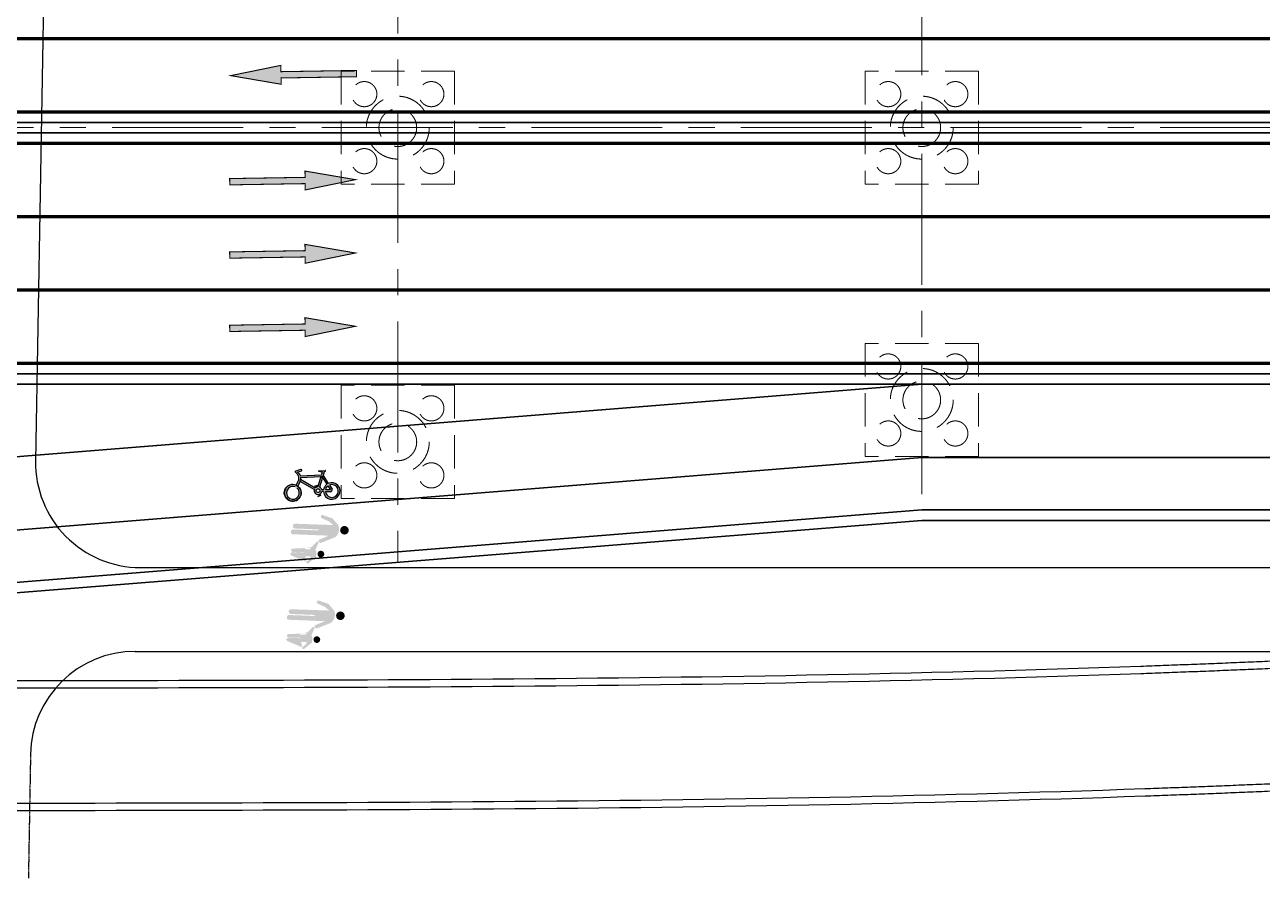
# Model space of a CAD drawing. Extents: x -2611510 to 954358, y -247163 to 181535.
# Drawn here: x 404481 to 463527, y -79889 to -39144 of the extents above; entities that cross this region are included whole.
import ezdxf

# ---------------------------------------------------------------- set-up
doc = ezdxf.new("R2010")
doc.units = 0
for name, pattern in [('( Dashed )', [0.75, 0.5, -0.25]), ('6--9', [15, 6, -9]), ('CENTER', [2, 1.25, -0.25, 0.25, -0.25]), ('DASH', [0.35, 0.25, -0.1]), ('DASH1T', [3, 2, -1]), ('DASHED', [0.75, 0.5, -0.25]), ('HIDDEN', [9.524999999999995, 6.349999999999998, -3.174999999999998])]:
    doc.linetypes.add(name, pattern=pattern)
for name, color, linetype in [('_平面辅助线', 7, 'Continuous'), ('PP-COM', 7, 'Continuous'), ('地铁', 4, 'Continuous'), ('标志标线', 7, 'Continuous'), ('标线-z', 7, 'Continuous'), ('道路中线_K', 7, 'Continuous'), ('道路偏置线', 3, 'Continuous')]:
    doc.layers.add(name, color=color, linetype=linetype)
doc.layers.add('桥 中心线', color=5, linetype='CENTER', lineweight=15)
doc.layers.add('虚线', color=6, linetype='HIDDEN', lineweight=15)

# ---------------------------------------------------------------- blocks, each defined once
blk = doc.blocks.new('右侧人行道1')
at = {"layer": 'PP-COM'}
h = blk.add_hatch(color=8, dxfattribs=at)
edge = h.paths.add_edge_path()
edge.add_ellipse((573.1419118214397, 303.5700588300823), major_axis=(1.56142263573706, 1.545068723537878), ratio=0.9999999999509949, start_angle=136.8200537581087, end_angle=316.8200537581086)
edge.add_ellipse((573.1419118214397, 303.5700588300823), major_axis=(1.561422635738663, 1.545068723539464), ratio=0.9999999999444192, start_angle=316.820053757948, end_angle=496.8200537579478)
h = blk.add_hatch(color=8, dxfattribs=at)
edge = h.paths.add_edge_path()
edge.add_ellipse((573.0485790399832, 295.2825522646308), major_axis=(3.912730509424032, 3.871749643804657), ratio=0.9999999999462078, start_angle=0.04471768269429947, end_angle=70.52957133934947)
edge.add_line((570.7024331446738, 300.2620607465506), (567.549831988752, 297.1261666889949))
edge.add_line((567.5498319892213, 297.1261666864157), (566.1464191580598, 292.1255763510121))
edge.add_ellipse((566.9469366595148, 291.9100409671663), major_axis=(-0.5831156204960684, 0.5892876577098743), ratio=0.9999999999720036, start_angle=30.23237517636118, end_angle=201.8223368235909)
edge.add_line((567.7073225555941, 291.5797425210476), (569.2123901929599, 295.5513534526995))
edge.add_line((569.2123901927844, 295.5513534545898), (570.8672531856191, 297.6637939732955))
edge.add_line((570.8672531861813, 297.6637939810753), (571.4742114402733, 278.1633401835216))
edge.add_ellipse((572.6741216368973, 278.4092008247971), major_axis=(0.8706397768976826, 0.8615209347964986), ratio=0.9999999999308647, start_angle=146.8812109781232, end_angle=315.2216368555941)
edge.add_line((573.8989600017667, 278.4074908494949), (573.5797210941728, 290.4507184444121))
edge.add_line((573.5797210959718, 290.4507184326649), (574.1196130724493, 290.4650297563899))
edge.add_line((574.1196130728349, 290.4650297611952), (574.4722053014692, 277.1635544261496))
edge.add_ellipse((575.6951579013839, 277.8195380419493), major_axis=(0.9864595368698996, 0.9761276303861683), ratio=0.9999999999514988, start_angle=163.5104388180122, end_angle=285.8925286449175)
edge.add_line((576.9041010010988, 277.1380806639791), (576.4085659748162, 295.8320460851016))
edge.add_line((576.4085659747942, 295.832046084106), (578.8728190669642, 290.8785427375963))
edge.add_ellipse((579.2402300396934, 291.9604126960038), major_axis=(0.812150782891292, 0.8036445384627089), ratio=0.999999999943508, start_angle=206.5437629455698, end_angle=316.2898186451692)
edge.add_line((580.3826157702132, 291.9801176041365), (576.9582865717903, 299.1573544940271))
h = blk.add_hatch(color=8, dxfattribs=at)
edge = h.paths.add_edge_path()
edge.add_ellipse((586.0443326681852, 292.4000112041831), major_axis=(1.221727432702544, 1.208931394840367), ratio=0.9999999999447408, start_angle=91.82005378421935, end_angle=451.8200537842191)
edge = h.paths.add_edge_path()
edge.add_line((591.145115206018, 286.3124559670687), (587.7478391175982, 290.0201058090096))
edge.add_line((584.8952092044055, 290.0561859235168), (587.7478391161258, 290.0201058190352))
edge.add_line((582.9735784139484, 288.7207304239273), (584.895209205827, 290.0561859185102))
edge.add_line((583.9456593263894, 287.9087693244219), (584.2149066877328, 277.7514633933661))
edge.add_line((583.1193559309468, 287.4400772824883), (583.9456593259283, 287.9087693417866))
edge.add_ellipse((586.9827889781445, 277.7940703332424), major_axis=(0.6172226394402183, 0.6107580188937201), ratio=0.9999999998607364, start_angle=134.463418824919, end_angle=321.7058201886941)
edge.add_ellipse((585.0164752854031, 277.9035949483514), major_axis=(-0.5738674989881192, 0.5799416486679637), ratio=0.9999999999752257, start_angle=56.04810715551682, end_angle=228.1670964856955)
edge.add_line((582.5576378349214, 287.5368843078613), (583.1193559311941, 287.4400772769092))
edge.add_line((585.9504763428118, 283.9966628402471), (586.1146876477997, 277.8018223277162))
edge.add_line((585.6710966713727, 283.989257119596), (585.9504763417262, 283.9966628473434))
edge.add_line((585.8323492137714, 277.9060354009271), (585.6710966727047, 283.9892571103867))
edge.add_ellipse((590.6431435551494, 285.8714589104057), major_axis=(0.4749168984818652, 0.4699427492144477), ratio=0.9999999999525032, start_angle=208.2150104103339, end_angle=358.79148955401)
edge.add_line((587.5716758035122, 288.2282813563943), (590.4468367619147, 285.2328229493558))
edge.add_line((587.8497994551435, 277.736119017005), (587.5716758029048, 288.2282813542288))
edge.add_ellipse((580.2511532632633, 290.3248161971568), major_axis=(0.3945846537748218, 0.3904518823935916), ratio=0.9999999999377774, start_angle=359.6514482317546, end_angle=539.3071752738011)
edge.add_line((579.8090224405751, 289.977211304009), (582.5576378345894, 287.5368843039498))
edge.add_line((580.5705739529802, 290.7792786359787), (582.9735784157692, 288.7207304210953))
h = blk.add_hatch(color=8, dxfattribs=at)
edge = h.paths.add_edge_path()
edge.add_line((587.5716758035122, 288.2282813563943), (590.4468367619147, 285.2328229493558))
edge.add_ellipse((590.6431435551494, 285.8714589104057), major_axis=(0.4749168984844812, 0.4699427492170364), ratio=0.9999999999426537, start_angle=208.215010410569, end_angle=356.8090922013077)
edge.add_line((591.1434826003388, 286.3142377287149), (587.7478391192681, 290.0201058084273))
edge.add_line((587.7478391192852, 290.0201058015227), (584.8952092075651, 290.0561859060043))
edge.add_line((584.8952092044055, 290.0561859235168), (582.9735784125269, 288.7207304289341))
edge.add_line((582.9735784139484, 288.7207304239273), (580.5736682895432, 290.7766278547701))
edge.add_ellipse((580.2511532632633, 290.3248161971568), major_axis=(0.3945846537743379, 0.3904518823931135), ratio=0.9999999999412063, start_angle=9.781384492331423, end_angle=179.3071752737531)
edge.add_line((579.8518761992452, 289.9391640871763), (582.5576378335517, 287.5368843112588))
edge.add_line((582.5576378349214, 287.5368843078613), (583.1193559311941, 287.4400772769092))
edge.add_line((583.1193559309468, 287.4400772824883), (583.9456593259283, 287.9087693417866))
edge.add_line((583.9456593263894, 287.9087693244219), (584.2149066877328, 277.7514633933661))
edge.add_ellipse((585.0164752854031, 277.9035949483514), major_axis=(-0.5738674989941933, 0.5799416486741023), ratio=0.9999999999568876, start_angle=56.04810715600357, end_angle=225.4730110353126)
edge.add_line((585.8323492137714, 277.9060354009271), (585.6710966727047, 283.9892571103867))
edge.add_line((585.6710966713727, 283.989257119596), (585.9504763417262, 283.9966628473434))
edge.add_line((585.9504763428118, 283.9966628402471), (586.1145564158887, 277.8067730266479))
edge.add_ellipse((586.9827889781445, 277.7940703332424), major_axis=(-0.6107580189571773, 0.6172226395043467), ratio=0.9999999996554096, start_angle=44.46341883877803, end_angle=221.9342873362031)
edge.add_line((587.8496152758597, 277.7430671975017), (587.5716758042417, 288.2282813521985))
h = blk.add_hatch(color=8, dxfattribs=at)
edge = h.paths.add_edge_path()
edge.add_ellipse((586.0443326681852, 292.4000112041831), major_axis=(1.221727432698253, 1.208931394836123), ratio=0.999999999948, start_angle=136.820053758037, end_angle=316.8200537580371)
edge.add_ellipse((586.0443326681852, 292.4000112041831), major_axis=(1.221727432699467, 1.208931394837322), ratio=0.9999999999396186, start_angle=316.8200537578091, end_angle=496.820053757809)
blk = doc.blocks.new('A$C7CA21273')
blk.add_hatch(color=8).paths.add_polyline_path([(30.12501207890432, 2.40061706578288), (18.12500733816136, 4.650617954672356), (18.12500733816136, 3.150617362079712), (0.125000227047849, 3.150617362080851), (0.125000227047849, 1.650616769487129), (18.12500733816136, 1.650616769487129), (18.12500733816136, 0.1506161768945448)])
at = {"layer": '道路中线_K', "color": 8, "linetype": 'ByBlock', "const_width": 0.25}
blk.add_lwpolyline([(18.12500733816136, 1.650616769487129), (18.12500733816136, 0.1506161768945446), (30.12501207890432, 2.40061706578288), (18.12500733816136, 4.650617954672356), (18.12500733816136, 3.150617362079712), (0.125000227047849, 3.150617362080851), (0.125000227047849, 1.650616769487129)], close=True, dxfattribs=at)
blk = doc.blocks.new('天津2000地铁')
at = {"layer": '地铁', "color": 8, "linetype": 'DASH', "ltscale": 10000}
for p, q in [((49.00596308050443, -19.91283947695047), (49.05533914052646, -18.91596387699246)), ((49.3555239161942, -19.93036854639649), (49.40491060103523, -18.9332784358412)), ((54.84862276405329, -20.2058253288269), (54.89817641006084, -19.20536436326802)), ((55.19818359974306, -20.22335439734161), (55.24774787062778, -19.22267892211675)), ((48.95545827201568, -20.9077890701592), (49.00596308050443, -19.91283947695047)), ((49.30499753315235, -20.92574315983802), (49.3555239161942, -19.93036854639649)), ((54.79775735107251, -21.20787886343896), (54.84862276405329, -20.2058253288269)), ((55.14729661220917, -21.22583295404911), (55.19818359974306, -20.22335439734161)), ((48.9037513807416, -21.90274748764932), (48.95545827201568, -20.9077890701592)), ((49.25326896825573, -21.92111862823367), (49.30499753315235, -20.92574315983802)), ((54.74568820092828, -22.20980796869844), (54.79775735107251, -21.20787886343896)), ((55.09520578838419, -22.22817910928279), (55.14729661220917, -21.22583295404911)), ((48.85086492722621, -22.89771443977952), (48.9037513807416, -21.90274748764932)), ((49.20036077039549, -22.91649466287345), (49.25326896825573, -21.92111862823367)), ((54.69243830564664, -23.21161244809628), (54.74568820092828, -22.20980796869844)), ((55.04193414881592, -23.23039267025888), (55.09520578838419, -22.22817910928279)), ((48.79682143067475, -23.89268978312612), (48.85086492722621, -22.89771443977952)), ((49.14629548677476, -23.91187111940235), (49.20036077039549, -22.91649466287345)), ((54.63803065387764, -24.21329212095589), (54.69243830564664, -23.21161244809628)), ((54.98750471003585, -24.2324734563008), (55.04193414881592, -23.23039267025888)), ((48.74164341320285, -24.88767343759537), (48.79682143067475, -23.89268978312612)), ((49.09109566692496, -24.90724791865796), (49.14629548677476, -23.91187111940235)), ((54.58248822676251, -25.21484689973295), (54.63803065387764, -24.21329212095589)), ((54.93194048048462, -25.23442138172686), (54.98750471003585, -24.2324734563008)), ((48.68535340216474, -25.88266534265131), (48.74164341320285, -24.88767343759537)), ((49.03478386503411, -25.9026250038296), (49.09109566692496, -24.90724791865796)), ((54.52583399490685, -26.21627683471889), (54.58248822676251, -25.21484689973295)), ((54.87526445777621, -26.23623649589717), (54.93194048048462, -25.23442138172686)), ((48.6279739216552, -26.87766560725868), (48.68535340216474, -25.88266534265131)), ((48.97738263144856, -26.89800248295069), (49.03478386503411, -25.9026250038296)), ((54.46809092728654, -27.21758195385337), (54.52583399490685, -26.21627683471889)), ((54.81749963702168, -27.23791882954538), (54.87526445777621, -26.23623649589717)), ((48.56952750199707, -27.87267433851957), (48.6279739216552, -26.87766560725868)), ((48.91891452210257, -27.89338046405465), (48.97738263144856, -26.89800248295069)), ((54.40928198111942, -28.21876244153827), (54.46809092728654, -27.21758195385337)), ((54.75866900122491, -28.23946856707335), (54.81749963702168, -27.23791882954538)), ((48.51003667258192, -28.86769176274538), (48.56952750199707, -27.87267433851957)), ((48.85940209182446, -28.8887591753155), (48.91891452210257, -27.89338046405465)), ((54.34943010908319, -29.21981850452721), (54.40928198111942, -28.21876244153827)), ((54.69879552838393, -29.24088591709733), (54.75866900122491, -28.23946856707335)), ((48.44952396594454, -29.86271815188229), (48.51003667258192, -28.86769176274538)), ((48.79885713214753, -29.88431303575635), (48.85940209182446, -28.8887591753155)), ((54.28864172141763, -30.21937799081206), (54.34943010908319, -29.21981850452721)), ((54.63799627614208, -30.24062405060977), (54.69879552838393, -29.24088591709733)), ((48.3881068577175, -30.85624204389751), (48.44952396594454, -29.86271815188229)), ((48.73741875140693, -30.87817833572626), (48.79885713214753, -29.88431303575635)), ((54.22660516446922, -31.22289927024394), (54.28847344743553, -30.22212232090533)), ((54.57591699622572, -31.24483654927463), (54.63780654961009, -30.24371823947877)), ((48.32561720209196, -31.85132271423936), (48.3881068577175, -30.85624204389751)), ((48.67490799602817, -31.87359245307744), (48.73741875140693, -30.87817833572626)), ((54.1637628565659, -32.22355290781707), (54.22660516446922, -31.22289927024394)), ((54.51305359054821, -32.24582358729094), (54.57591699622572, -31.24483654927463)), ((48.2621731759864, -32.84641359187663), (48.32561720209196, -31.85132271423936)), ((48.61144306551432, -32.86900881957263), (48.67490799602817, -31.87359245307744)), ((54.09996944363228, -33.22408373560757), (54.1637628565659, -32.22355290781707)), ((54.4492392752436, -33.24667985830456), (54.51305359054821, -32.24582358729094)), ((48.19779732055031, -33.84151522349566), (48.2621731759864, -32.84641359187663)), ((48.54704652313375, -33.8644279818982), (48.61144306551432, -32.86900881957263)), ((54.03524783795001, -34.22449232079089), (54.09996944363228, -33.22408373560757)), ((54.38449698471231, -34.24740592949092), (54.4492392752436, -33.24667985830456)), ((48.13251217833022, -34.83662822190672), (48.19779732055031, -33.84151522349566)), ((48.48174093320267, -34.85985055472702), (48.54704652313375, -33.8644279818982)), ((53.96962094429182, -35.22477929294109), (54.03524783795001, -34.22449232079089)), ((48.06634029356064, -35.83175325952471), (48.13251217833022, -34.83662822190672)), ((54.31884964549682, -35.24800243321806), (54.38449698471231, -34.24740592949092)), ((48.41554886114318, -35.85527721233665), (48.48174093320267, -34.85985055472702)), ((53.90311165992171, -36.2249453458935), (53.96962094429182, -35.22477929294109)), ((54.25232017593225, -36.24847006332129), (54.31884964549682, -35.24800243321806)), ((47.99930421198951, -36.82689107116312), (48.06634029356064, -35.83175325952471)), ((48.34849287319229, -36.85070868767797), (48.41554886114318, -35.85527721233665)), ((53.83574287453665, -37.22499123215675), (53.90311165992171, -36.2249453458935)), ((54.18493148632115, -37.24880957324058), (54.25232017593225, -36.24847006332129)), ((47.93142648076172, -37.82204244751483), (47.99930421198951, -36.82689107116312)), ((48.28059553663479, -37.84614577610046), (48.34849287319229, -36.85070868767797)), ((53.76753747015027, -38.22491776291281), (53.83574287453665, -37.22499123215675)), ((54.11670647875872, -38.24902177602054), (54.18493148632115, -37.24880957324058)), ((47.86272964876842, -38.81720823980868), (47.93142648076172, -37.82204244751483)), ((48.21187941968672, -38.84158932883293), (48.28059553663479, -37.84614577610046)), ((53.69851832150016, -39.22472580708563), (53.76753747015027, -38.22491776291281)), ((54.04766804730751, -39.24910754151643), (54.11670647875872, -38.24902177602054)), ((47.79323626629775, -39.81238935329021), (47.86272964876842, -38.81720823980868)), ((48.14236709178657, -39.83704025112093), (48.21187941968672, -38.84158932883293)), ((53.62870829552412, -40.22441629040986), (53.69851832150016, -39.22472580708563)), ((53.97783907799747, -40.24906779639422), (54.04766804730751, -39.24910754151643)), ((47.72296888526762, -40.80758674722164), (47.79323626629775, -39.81238935329021)), ((48.07208112301305, -40.83249950408935), (48.14236709178657, -39.83704025112093)), ((53.55813025176757, -41.22399018984288), (53.62870829552412, -40.22441629040986)), ((53.90724244865122, -41.24890351947397), (53.97783907799747, -40.24906779639422)), ((47.65195005893474, -41.80280143488197), (47.72296888526762, -40.80758674722164)), ((48.00104408472543, -41.8279681019485), (48.07208112301305, -40.83249950408935)), ((53.48680704215076, -42.22344853822142), (53.55813025176757, -41.22399018984288)), ((53.83590102923335, -42.24861574266106), (53.90724244865122, -41.24890351947397)), ((47.5802023425349, -42.79803447797895), (47.65195005893474, -41.80280143488197)), ((47.92927854938898, -42.82344710920006), (48.00104408472543, -41.8279681019485)), ((53.41476151137611, -43.22279241587966), (53.48680704215076, -42.22344853822142)), ((53.76383768161757, -43.24820555001497), (53.83590102923335, -42.24861574266106)), ((47.50774829270085, -43.79328699223696), (47.5802023425349, -42.79803447797895)), ((47.85680709040025, -43.81893763970583), (47.92927854938898, -42.82344710920006)), ((53.34201649652094, -44.22202295530586), (53.41476151137611, -43.22279241587966)), ((53.691075259645, -44.24767407402396), (53.76383768161757, -43.24820555001497)), ((47.43461046781157, -44.78856013622134), (47.50774829270085, -43.79328699223696)), ((47.78365228237817, -44.81444085668772), (47.85680709040025, -43.81893763970583)), ((53.26859482721193, -45.22114133555442), (53.34201649652094, -44.22202295530586)), ((53.61763660935685, -45.24702249374239), (53.691075259645, -44.24767407402396)), ((47.3608114279341, -45.78385511972011), (47.43461046781157, -44.78856013622134)), ((47.70983670116404, -45.8099579680711), (47.78365228237817, -44.81444085668772)), ((53.19451932603261, -46.22014878224581), (53.26859482721193, -45.22114133555442)), ((53.54354456876172, -46.24625203758478), (53.61763660935685, -45.24702249374239)), ((47.28637373499804, -46.77917319536208), (47.3608114279341, -45.78385511972011)), ((47.63538292376325, -46.80549022741614), (47.70983670116404, -45.8099579680711)), ((53.11981280805776, -47.21904656477271), (53.19451932603261, -46.22014878224581)), ((53.46882196824299, -47.24536397494374), (53.54354456876172, -46.24625203758478)), ((47.21131995279574, -47.77451565861702), (47.28637373499804, -46.77917319536208)), ((47.56031352852004, -47.80103893298654), (47.63538292376325, -46.80549022741614)), ((53.0444980810862, -48.21783599723129), (53.11981280805776, -47.21904656477271)), ((47.1356726468075, -48.76988384779543), (47.21131995279574, -47.77451565861702)), ((47.48465109511744, -48.79660542402415), (47.56031352852004, -47.80103893298654)), ((53.39349163026781, -48.24435962177814), (53.46882196824299, -47.24536397494374)), ((52.96859794599004, -49.21651843469589), (53.0444980810862, -48.21783599723129)), ((53.31757636967814, -49.24324033223093), (53.39349163026781, -48.24435962177814)), ((47.05945438472554, -49.76527914218603), (47.1356726468075, -48.76988384779543)), ((47.40841820469358, -49.79219107888638), (47.48465109511744, -48.79660542402415)), ((52.89213519636539, -50.2150952713564), (52.96859794599004, -49.21651843469589)), ((53.24109899351606, -50.24200750328599), (53.31757636967814, -49.24324033223093)), ((46.98268773622112, -50.7607029583305), (47.05945438472554, -49.76527914218603)), ((47.33163743990007, -50.78779731784016), (47.40841820469358, -49.79219107888638)), ((46.90539527288637, -51.75615675281733), (46.98268773622112, -50.7607029583305)), ((52.81513261882357, -51.21356794051825), (52.89213519636539, -50.2150952713564)), ((53.16408230148954, -51.24066256918014), (53.24109899351606, -50.24200750328599)), ((47.25433138484368, -51.78342559468), (47.33163743990007, -50.78779731784016)), ((52.73761299304897, -52.21193791180849), (52.81513261882357, -51.21356794051825)), ((53.08654908573953, -52.23920700047165), (53.16408230148954, -51.24066256918014)), ((46.82759956875815, -52.75164201483128), (46.90539527288637, -51.75615675281733)), ((47.17652262543561, -52.77907740324735), (47.25433138484368, -51.78342559468)), ((52.65959909185767, -53.2102066911757), (52.73761299304897, -52.21193791180849)), ((53.0085221309564, -53.23764230310917), (53.08654908573953, -52.23920700047165)), ((46.74932320002699, -53.74716026987879), (46.82759956875815, -52.75164201483128)), ((47.09823374910047, -53.77475426718593), (47.17652262543561, -52.77907740324735)), ((52.58111368125536, -54.20837581902742), (52.65959909185767, -53.2102066911757)), ((52.93002421443816, -54.23597001843154), (53.0085221309564, -53.23764230310917)), ((46.67058874521172, -54.74271307513117), (46.74932320002699, -53.74716026987879)), ((47.01948734541656, -54.77045774646104), (47.09823374910047, -53.77475426718593)), ((52.50217952072853, -55.2064468646422), (52.58111368125536, -54.20837581902742)), ((52.85107810649788, -55.23419171757997), (52.93002421443816, -54.23597001843154)), ((46.5914187854505, -55.73830202035607), (46.67058874521172, -54.74271307513117)), ((46.94030600553378, -55.76618942990899), (47.01948734541656, -54.77045774646104)), ((52.4228193628951, -56.2044214317575), (52.50217952072853, -55.2064468646422)), ((52.77170657005626, -56.23230900336057), (52.85107810649788, -55.23419171757997)), ((46.51183590415167, -56.73392872326075), (46.5914187854505, -55.73830202035607)), ((46.86071232281392, -56.76195093803109), (46.94030600553378, -55.76618942990899)), ((52.34305595402839, -57.20230115018786), (52.4228193628951, -56.2044214317575)), ((52.69193236116553, -57.23032350745052), (52.77170657005626, -56.23230900336057)), ((46.43186268763385, -57.72959483135489), (46.51183590415167, -56.73392872326075)), ((46.78072889259783, -57.75774391647428), (46.86071232281392, -56.76195093803109)), ((52.26291203405707, -58.20008767955004), (52.34305595402839, -57.20230115018786)), ((52.61177822889294, -58.22823689039797), (52.69193236116553, -57.23032350745052)), ((46.35152172483503, -58.72530201729386), (46.43186268763385, -57.72959483135489)), ((46.70037831261288, -58.75357004068793), (46.78072889259783, -57.75774391647428)), ((52.18241033644881, -59.19778270367533), (52.26291203405707, -58.20008767955004)), ((52.53126691532088, -59.22605083696542), (52.61177822889294, -58.22823689039797)), ((46.27083560754544, -59.72105197887866), (46.35152172483503, -58.72530201729386)), ((46.6196831826819, -59.74943100847305), (46.70037831261288, -58.75357004068793)), ((52.10157358861761, -60.19538793154062), (52.18241033644881, -59.19778270367533)), ((52.45042115607065, -60.22376705612987), (52.53126691532088, -59.22605083696542)), ((46.18982693058206, -60.7168464390561), (46.27083560754544, -59.72105197887866)), ((46.5386661051889, -60.74532854370771), (46.6196831826819, -59.74943100847305)), ((52.02042451186571, -61.19290509633721), (52.10157358861761, -60.19538793154062)), ((52.36926367989507, -61.22138728108257), (52.45042115607065, -60.22376705612987)), ((46.10851829167223, -61.71268714126199), (46.18982693058206, -60.7168464390561)), ((46.45734968496253, -61.74126438889652), (46.5386661051889, -60.74532854370771)), ((51.93898582149994, -62.19033594988285), (52.02042451186571, -61.19290509633721)), ((52.28781720920233, -62.21891326550395), (52.36926367989507, -61.22138728108257)), ((46.02693229197757, -62.70857585035265), (46.10851829167223, -61.71268714126199)), ((46.37575652956729, -62.73724030982703), (46.45734968496253, -61.74126438889652)), ((51.85728022683179, -63.18768226634711), (51.93898582149994, -62.19033594988285)), ((52.20610445988132, -63.21634678263217), (52.28781720920233, -62.21891326550395)), ((45.94509153574472, -63.70451434794813), (46.02693229197757, -62.70857585035265)), ((46.29390924918697, -63.7332580909133), (46.37575652956729, -62.73724030982703)), ((45.86301863059634, -64.70050443522632), (45.94509153574472, -63.70451434794813)), ((46.21183045703218, -64.72931953147052), (46.29390924918697, -63.7332580909133)), ((51.77533043175936, -64.18494583666325), (51.85728022683179, -63.18768226634711)), ((52.12414814153452, -64.21368962433189), (52.20610445988132, -63.21634678263217)), ((51.69315913424362, -65.18212846759707), (51.77533043175936, -64.18494583666325)), ((52.04197095771084, -65.21094359923154), (52.12414814153452, -64.21368962433189)), ((45.78073618799678, -65.69654792919755), (45.86301863059634, -64.70050443522632)), ((46.12954276916571, -65.72542644944042), (46.21183045703218, -64.72931953147052)), ((51.6107890268904, -66.17923198267817), (51.69315913424362, -65.18212846759707)), ((51.95959560578923, -66.20811053086072), (52.04197095771084, -65.21094359923154)), ((45.6982668226701, -66.69264665991068), (45.78073618799678, -65.69654792919755)), ((46.0470688047935, -66.7215806748718), (46.12954276916571, -65.72542644944042)), ((45.61563315335661, -67.68880247045308), (45.6982668226701, -66.69264665991068)), ((45.96443118643946, -67.7177840527147), (46.0470688047935, -66.7215806748718)), ((51.5282427968341, -67.17625821940601), (51.6107890268904, -66.17923198267817)), ((51.87704477732768, -67.20519225485623), (51.95959560578923, -66.20811053086072)), ((51.44554312602849, -68.17320902552456), (51.5282427968341, -67.17625821940601)), ((51.79434115794721, -68.20219062175602), (51.87704477732768, -67.20519225485623)), ((45.53285780263832, -68.68501721601932), (45.61563315335661, -67.68880247045308)), ((45.881652539887, -68.71403843630105), (45.96443118643946, -67.7177840527147)), ((51.362712691247, -69.17008625995368), (51.44554312602849, -68.17320902552456)), ((51.71150742779719, -69.19910748954861), (51.79434115794721, -68.20219062175602)), ((45.44996339711359, -69.68129275925457), (45.53285780263832, -68.68501721601932)), ((45.79875549447024, -69.71034569106996), (45.881652539887, -68.71403843630105)), ((51.27977416425711, -70.16689179092646), (51.362712691247, -69.17008625995368)), ((51.6285662612645, -70.19594472646713), (51.71150742779719, -69.19910748954861)), ((45.36697256745537, -70.67763097491115), (45.44996339711359, -69.68129275925457)), ((45.71576268307397, -70.70670768897979), (45.79875549447024, -69.71034569106996)), ((51.19675021193689, -71.16362749319524), (51.27977416425711, -70.16689179092646)), ((51.54554032738086, -71.19270420912653), (51.6285662612645, -70.19594472646713)), ((45.28390794881852, -71.67403374053538), (45.36697256745537, -70.67763097491115)), ((45.6326967422501, -71.70312630850822), (45.71576268307397, -70.70670768897979)), ((51.1136634964496, -72.16029524896294), (51.19675021193689, -71.16362749319524)), ((51.46245228988118, -72.1893878178671), (51.54554032738086, -71.19270420912653)), ((45.20079218049067, -72.67050293926151), (45.28390794881852, -71.67403374053538)), ((45.54958031262503, -72.69960343558341), (45.6326967422501, -71.70312630850822)), ((51.03053667518543, -73.1568969422951), (51.1136634964496, -72.16029524896294)), ((51.379324807378, -73.18599743861705), (51.46245228988118, -72.1893878178671))]:
    blk.add_line(p, q, dxfattribs=at)
for centre, radius, start, end in [((-746.8488835834157, 20.0092191490393), 796.8555086233719, 357.2000737973945, 359.6796970807475), ((-746.8539159196864, 20.00935777739134), 797.2105416559625, 357.2000658561595, 359.6796891395126), ((-746.9328397864098, 20.01153196582277), 802.789476445943, 357.1999417481848, 359.6795650315398), ((-746.9378523725716, 20.01167005641546), 803.1444897260465, 357.1999338934846, 359.6795571768409), ((51.54422776456303, -30.05247619049655), 2.749484347569027, 356.4625420537149, 356.5198378341613), ((51.54371284405264, -30.05244463147893), 3.1000002341754, 356.4625370206157, 356.5198328009127)]:
    blk.add_arc(centre, radius, start, end, dxfattribs=at)
blk = doc.blocks.new('A$C03D12931')
at = {"layer": 'PP-COM'}
h = blk.add_hatch(color=8, dxfattribs=at)
edge = h.paths.add_edge_path()
edge.add_line((0.4055694072158076, -1.140909157693384), (0.5921862616087309, -1.082998223602771))
edge.add_line((0.5921862605027856, -1.082998225465414), (0.6103068458032797, 0.5795214157551527))
edge.add_ellipse((0.523910587653518, 0.9521241718903184), major_axis=(-0.3757147756773564, -0.0716626460032773), ratio=0.9999999999974936, start_angle=92.2559000193845, end_angle=204.9960943261491)
edge.add_line((0.8341531227342784, 1.175835364498198), (0.942453928524628, 1.299472901970146))
edge.add_line((0.9424539278261364, 1.299472901970146), (0.8511245016707107, 1.373953510075807))
edge.add_line((0.8511245024274103, 1.373953511007129), (0.751134272722993, 1.259803430177271))
edge.add_ellipse((0.523910587653518, 0.9521241718903184), major_axis=(-0.3757147756751966, -0.07166264600286541), ratio=0.9999999999879204, start_angle=222.755116558694, end_angle=275.0084843002246)
edge.add_line((0.4197204423253427, 1.320148005150258), (0.3354357869829982, 1.474194684065878))
edge.add_ellipse((-0.1336327170138247, 2.153913063928484), major_axis=(-0.8112338094274365, -0.1547321667242918), ratio=0.9999999999816912, start_angle=113.8105548902646, end_angle=404.01838071226)
edge.add_line((-0.6094829752692023, 1.478925012052059), (-1.027114981377962, 0.635971303097904))
edge.add_line((-1.027114980097392, 0.635971303097904), (-0.8314635864808224, 0.6823830353096128))
edge.add_line((-0.8314635874703526, 0.6823830353096128), (-0.4595690765418114, 1.395093040540814))
edge.add_ellipse((-0.1336327170138247, 2.153913063928484), major_axis=(-0.8112338094326932, -0.1547321667252943), ratio=0.9999999999731574, start_angle=55.9562927491522, end_angle=100.8801546940061)
edge.add_line((0.1714426997350529, 1.386468390002844), (0.258433123701252, 1.227476390078663))
edge.add_ellipse((0.523910587653518, 0.9521241718903184), major_axis=(-0.3757147756835907, -0.0716626460044665), ratio=0.9999999999733915, start_angle=303.1552716942518, end_angle=354.977652676934)
edge.add_line((0.1433646656223573, 0.9136283481493592), (-0.8314635875285603, 0.6823830353096128))
edge.add_line((-0.8314635874703526, 0.6823830353096128), (-0.8264276781701481, 0.4924420872703196))
edge.add_line((-0.8264276784611864, 0.4924420863389969), (0.2072187987505456, 0.7376400502398611))
edge.add_ellipse((0.523910587653518, 0.9521241718903184), major_axis=(0.0716626461781044, -0.3757147759733431), ratio=0.9999999996352686, start_angle=-66.69031526717346, end_angle=-56.78627499015921)
edge.add_line((0.248829354881309, 0.6863659312948585), (0.148479928728193, 0.5718057872727516))
edge.add_line((0.148479929077439, 0.5718057872727516), (0.2398093552328646, 0.4973251791670921))
edge.add_line((0.2398093549418263, 0.4973251791670921), (0.3429976410698146, 0.615126200951636))
edge.add_ellipse((0.523910587653518, 0.9521241718903184), major_axis=(-0.3757147756875558, -0.0716626460052228), ratio=0.9999999999415468, start_angle=50.97274725241373, end_angle=64.11469911328996)
edge.add_line((0.4243571341503414, 0.5828190986067057), (0.4055694073322229, -1.140909158624707))
edge = h.paths.add_edge_path(flags=16)
edge.add_ellipse((0.523910587653518, 0.9521241718903184), major_axis=(-0.1930335021526936, -0.0368185986473438), ratio=0.9999999999812526, start_angle=111.8747212978694, end_angle=291.87472129786937, ccw=False)
edge.add_ellipse((0.523910587653518, 0.9521241718903184), major_axis=(-0.1930335021526936, -0.0368185986473438), ratio=0.9999999999812526, start_angle=-68.12527870213052, end_angle=111.8747212978694, ccw=False)
edge = h.paths.add_edge_path(flags=16)
edge.add_line((-0.3732197766657919, 1.560575476847589), (-0.1538441374432296, 1.980993655510245))
edge.add_line((-0.1538441385491751, 1.980993655510245), (0.08130706677911809, 1.55120887327939))
edge.add_ellipse((-0.1336327170138247, 2.153913063928484), major_axis=(-0.6285525359139821, -0.1198881193704961), ratio=0.9999999999559858, start_angle=57.212656422107386, end_angle=98.8288311660915, ccw=False)
edge = h.paths.add_edge_path(flags=16)
edge.add_line((0.2455496796756051, 1.638479108922183), (0.008060451946221292, 2.072537084110081))
edge.add_ellipse((-0.1550902974558994, 1.983271253295241), major_axis=(-0.1826812735271268, -0.0348440473564037), ratio=0.9999999999658791, start_angle=197.8859978089623, end_angle=313.0465908782472)
edge.add_line((-0.3052512187277898, 2.092990227043628), (-0.5256365502136761, 1.648161694407463))
edge.add_ellipse((-0.1336327170138247, 2.153913063928484), major_axis=(-0.6285525359065788, -0.1198881193690839), ratio=0.9999999999727156, start_angle=115.5415965772655, end_angle=401.4223152025707, ccw=False)
h = blk.add_hatch(color=8, dxfattribs=at)
edge = h.paths.add_edge_path()
edge.add_line((-0.8264276784611864, 0.4924420863389969), (-0.831463587761391, 0.6823830343782902))
edge.add_line((-0.8314635874703526, 0.6823830353096128), (-1.027114981086924, 0.635971303097904))
edge.add_line((-1.027114980097392, 0.635971303097904), (-1.168737176456488, 0.6023761862888934))
edge.add_line((-1.168737177271395, 0.6023761853575706), (-1.401492406323086, 0.5471628122031689))
edge.add_line((-1.401492405449969, 0.5471628140658141), (-1.53372071299236, 0.6087821181863547))
edge.add_ellipse((-1.544070490286683, 0.5730561558157206), major_axis=(-0.0365362547081164, -0.006968809471794001), ratio=0.999999999757696, start_angle=243.0450404562571, end_angle=380.1522181130422)
edge.add_line((-1.575969157915096, 0.5539266690611839), (-1.219616964051964, 0.004416447132825851))
edge.add_line((-1.219616963295264, 0.0044164471328259), (-1.184804222546517, 0.0113528640940786))
edge.add_line((-1.184804222895762, 0.0113528640940786), (-1.292264413437804, 0.3819379424676299))
edge.add_line((-1.292264413204975, 0.3819379433989525), (-1.062341909273526, 0.4364793468266728))
edge.add_line((-1.06234190968098, 0.4364793468266728), (-1.018189162423366, 0.4469531057402494))
edge.add_line((-1.018189161783084, 0.4469531057402494), (0.1243197045405395, -1.334504035301504))
edge.add_line((0.1243197039584629, -1.334504035301504), (0.0743675429839641, -1.343474837951362))
edge.add_spline(control_points=[(0.074367543682456, -1.343474837951362), (0.0490554962307215, -1.422964372672138), (-0.0086322501883842, -1.530873238109052), (-0.055556685780175, -1.745116226375101)], knot_values=[0, 0, 0, 0, 0.9498031911716378, 0.9498031911716378, 0.9498031911716378, 0.9498031911716378], degree=3, periodic=0)
edge.add_line((-0.055556685780175, -1.745116226375101), (-0.3609351920313202, -1.447173234075305))
edge.add_ellipse((-0.3715778615442105, -1.554849720560014), major_axis=(-0.1062850819770544, -0.0202724798124303), ratio=0.9999999999809844, start_angle=253.5565508865596, end_angle=375.3871974203611)
edge.add_line((-0.4686740110046232, -1.602597284130752), (-0.01614500221330673, -1.967755910009145))
edge.add_ellipse((0.0072125668521039, -1.938809647224841), major_axis=(0.0069688094850335, -0.0365362547171785), ratio=0.9999999998261117, start_angle=-49.69976215579423, end_angle=65.39684709884033)
edge.add_line((0.0433331424719654, -1.947684682905673), (0.0976891213213094, -1.726460866630075))
edge.add_spline(control_points=[(0.0976891213213094, -1.726460866630075), (0.1263949403655715, -1.672764671966433), (0.1537385036353953, -1.621797285974024), (0.2129758656374179, -1.523361164145169), (0.2449125248822384, -1.477767809294164), (0.2966542811482213, -1.420770560391247), (0.315553878666833, -1.403151145204899), (0.3554125892696902, -1.372736408375202), (0.3785468499409035, -1.358308541588485), (0.4784341726335697, -1.30668355617672), (0.5751540838973597, -1.277164491824805), (0.7676618027035147, -1.236628869548437), (0.867373131972272, -1.225020067766307), (1.025888577045406, -1.214872693642971), (1.082570796483194, -1.21273812651634), (1.139945466828064, -1.211423525586724)], knot_values=[0, 0, 0, 0, 0.4726286188911207, 0.4726286188911207, 1.015463586551392, 1.015463586551392, 1.324452086248034, 1.324452086248034, 1.633440585944679, 1.633440585944679, 2.514542045315832, 2.514542045315832, 3.395643504686982, 3.395643504686982, 3.871236925519928, 3.871236925519928, 3.871236925519928, 3.871236925519928], degree=3, periodic=0)
edge.add_line((1.139945466828064, -1.211423525586724), (1.13799680856755, -1.025494662113487))
edge.add_spline(control_points=[(1.137996808451134, -1.025494662113487), (0.9547144583193584, -1.029555443674324), (0.7717135251732543, -1.041668076068162), (0.5921862605027856, -1.082998225465414)], knot_values=[2.402635567661365, 2.402635567661365, 2.402635567661365, 2.402635567661365, 3.87796497594497, 3.87796497594497, 3.87796497594497, 3.87796497594497], degree=3, periodic=0)
edge.add_line((0.5921862605027856, -1.082998225465414), (0.4055694061098622, -1.140909159556031))
edge.add_spline(control_points=[(0.4055694072158076, -1.140909157693384), (0.3563963237102143, -1.160066960379481), (0.3090198992867954, -1.182783113792537), (0.2655877815559506, -1.210283201187849)], knot_values=[1.467067437783475, 1.467067437783475, 1.467067437783475, 1.467067437783475, 1.885783181748949, 1.885783181748949, 1.885783181748949, 1.885783181748949], degree=3, periodic=0)
edge.add_line((0.2655877815559506, -1.210283201187849), (-0.8264276785193942, 0.4924420872703195))
h = blk.add_hatch(color=8, dxfattribs=at)
edge = h.paths.add_edge_path()
edge.add_ellipse((1.967163057706784, -1.12153748050332), major_axis=(-0.8197489857493775, -0.1563563244788398), ratio=0.9999999999714438, start_angle=111.8747212976263, end_angle=291.8747212976261)
edge.add_ellipse((1.967163057706784, -1.12153748050332), major_axis=(-0.8197489857487839, -0.1563563244787268), ratio=0.9999999999759115, start_angle=291.8747212979723, end_angle=342.6940796028571)
edge.add_line((1.138012186915146, -1.02696194127202), (1.139945467002688, -1.211423525586724))
edge.add_spline(control_points=[(1.139945466828064, -1.211423525586724), (1.139129120507277, -1.211442230269311), (1.138312913593835, -1.211461101658642), (1.137496849289163, -1.211480139754711)], knot_values=[3.864470019344213, 3.864470019344213, 3.864470019344213, 3.864470019344213, 3.871236925519928, 3.871236925519928, 3.871236925519928, 3.871236925519928], degree=3, periodic=0)
edge.add_ellipse((1.967163057706784, -1.12153748050332), major_axis=(-0.8197489857514781, -0.1563563244792407), ratio=0.9999999999695924, start_angle=355.3884645669573, end_angle=471.8747212975894)
edge = h.paths.add_edge_path(flags=16)
edge.add_line((1.327353309083264, -1.208842722699045), (1.32561717898352, -1.022683029994366))
edge.add_ellipse((1.959534993686246, -1.10985903814435), major_axis=(0.1198881196387261, -0.6285525362820323), ratio=0.9999999996620335, start_angle=-91.89988684076008, end_angle=251.37112358768542, ccw=False)
at = {"layer": 'PP-COM', "color": 8}
for p, q in [((-1.027114980330224, 0.635971303097904), (-0.6094829756184481, 1.478925012052059)), ((-1.026012627291492, 0.6364814639091492), (-0.6086399070336485, 1.47891182731837)), ((-0.8314635877031831, 0.6823830343782902), (-0.4595690762507729, 1.395093040540814)), ((-0.8304827022366223, 0.6828643828630448), (-0.4588190817157738, 1.395131902769207)), ((-0.5256365497480147, 1.648161693476139), (-0.3052512190188281, 2.092990227043628)), ((-0.5248455367400311, 1.648043439723551), (-0.3045970320235938, 2.092595800757408)), ((-0.3732197768404148, 1.560575476847589), (-0.1538441387820058, 1.980993654578924)), ((-0.3725233928998932, 1.560511598363518), (-0.1532839526771568, 1.980668761767446)), ((-0.1538441387820058, 1.980993654578924), (0.0813070672447793, 1.55120887327939)), ((-0.1532839526771568, 1.980668761767446), (0.0817212591064163, 1.5511508109048)), ((0.008060451829806, 2.072537084110081), (0.2455496794427745, 1.638479108922183)), ((0.008520120230969, 2.072155356407165), (0.2458619028329849, 1.638366865925489)), ((0.1714426995604299, 1.386468390002844), (0.258433124225121, 1.227476391009985)), ((0.1718009326141328, 1.386512607336044), (0.2587373481946997, 1.227619316428899)), ((0.3354357870412059, 1.474194684065878), (0.4197204421507196, 1.320148005150258)), ((0.3356922037783079, 1.474184435792265), (0.4199245313648137, 1.320233396254478)), ((1.031471180845981, 1.226877907291054), (0.7484472618671135, 1.457688441500065)), ((1.031647005176637, 1.226734519936144), (0.7484472618671135, 1.457688441500065)), ((0.7511326034436934, 1.259926285594699), (0.8510607551434077, 1.374005497433245)), ((0.7511342724319549, 1.259803429245948), (0.8511245022527874, 1.373953511007129)), ((0.8340999116771854, 1.176010352559387), (0.9423334791790692, 1.299571129493415)), ((0.8341531225596552, 1.175835364498198), (0.9424539276515131, 1.299472901970146)), ((-1.219616963469889, 0.0044164471328259), (-1.575969158089719, 0.5539266690611839)), ((-1.218395095143932, 0.0053187077865005), (-1.574526047916149, 0.5544877676293254)), ((-1.533720714331138, 0.6087821172550321), (-1.401492405624594, 0.5471628140658141)), ((-1.532303833926561, 0.609309159219265), (-1.400157619966194, 0.5477281110361218)), ((-1.401492405624594, 0.5471628140658141), (-1.168737177562434, 0.6023761853575706)), ((-1.400157619966194, 0.5477281110361218), (-1.167546897195278, 0.6029072040691972)), ((-1.292264413437804, 0.3819379433989525), (-1.06234190991381, 0.4364793468266728)), ((-1.184804223245009, 0.0113528640940786), (-1.292264413437804, 0.3819379433989525)), ((-1.290997442149089, 0.3826058199629187), (-1.061217684298753, 0.4371133623644712)), ((-1.183603967365342, 0.0122508192434907), (-1.290997442149089, 0.3826058199629187)), ((-1.219616963469889, 0.0044164471328259), (-1.184804223245009, 0.0113528640940786)), ((-1.218395095143932, 0.0053187077865005), (-1.183603967365342, 0.0122508192434907)), ((-1.168737177562434, 0.6023761853575706), (-1.027114980330224, 0.635971303097904)), ((-1.167546897195278, 0.6029072040691972), (-1.026012627291492, 0.6364814639091492)), ((-1.144768834696149, 0.4169263225048783), (-1.018189162015914, 0.4469531057402494)), ((-1.143593434069771, 0.4175724787637594), (-1.017092349298764, 0.4475806178525091)), ((-0.8314635877031831, 0.6823830343782902), (-1.027114980330224, 0.635971303097904)), ((0.1243197037256323, -1.334504035301504), (-1.018189162015914, 0.4469531057402494)), ((0.1247071926482022, -1.332770507782697), (-1.017092349298764, 0.4475806178525091)), ((-0.8314635877031831, 0.6823830343782902), (0.1433646652731113, 0.9136283481493592)), ((-0.8314635877031831, 0.6823830343782902), (-0.8264276786358093, 0.4924420863389969)), ((-0.8304827022366223, 0.6828643828630448), (0.1437403301824816, 0.9139661267399788)), ((-0.8264276786358093, 0.4924420863389969), (0.2072187989251688, 0.7376400511711836)), ((0.2656715293414891, -1.210413785651325), (-0.8264276786358093, 0.4924420863389969)), ((-0.825449920783285, 0.4930413579568267), (0.2075548202265054, 0.7380870925262571)), ((0.2659712604363449, -1.208757298998534), (-0.825449920783285, 0.4930413579568267)), ((0.3318537821178324, 0.4222614746540785), (0.0486540394485928, 0.6532153971493245)), ((0.3321124240756035, 0.4229043181985618), (0.0490885055623949, 0.6537148524075747)), ((0.148479928902816, 0.5718057872727516), (0.248829354706686, 0.6863659312948585)), ((0.1488524172455072, 0.572355785407126), (0.2491395414690487, 0.6868448052555323)), ((0.2398093547089957, 0.4973251791670921), (0.3429976408369839, 0.615126200951636)), ((0.2401251423289068, 0.4979214193299413), (0.3432493637665175, 0.6156493043527007)), ((0.4055694069829772, -1.140909158624707), (0.4243571339175105, 0.5828190986067057)), ((0.4057822821778247, -1.139295822940764), (0.4245583448791879, 0.5833622608333826)), ((0.5921862602117473, -1.082998225465414), (0.6103068470256403, 0.5795214166864753)), ((0.5922832753276454, -1.081420844420789), (0.6103926111245528, 0.5800666240975261)), ((0.4055694069829772, -1.140909158624707), (0.5921862602117473, -1.082998225465414)), ((-0.016145003202837, -1.967755911871789), (-0.4686740112956615, -1.602597285062073)), ((-0.0156703074462712, -1.965629229322074), (-0.4679183630505577, -1.600697311572728)), ((-0.0555566860130057, -1.745116226375101), (-0.3609351926716044, -1.447173235006629)), ((-0.0550575219094753, -1.74312777072191), (-0.3602464347495697, -1.445369756780563)), ((0.0976891210884787, -1.726460866630075), (0.0433331421227194, -1.947684682905673)), ((0.0980931430240162, -1.724483992904423), (0.0437709101242945, -1.94557046331465)), ((0.07436754350783299, -1.343474837951362), (0.1243197037256323, -1.334504035301504)), ((0.0747860438423231, -1.341735742054879), (0.1247071926482022, -1.332770507782697))]:
    blk.add_line(p, q, dxfattribs=at)
for centre, major_axis, ratio, start_param, end_param in [((-0.133632717304863, 2.153913063928484), (0.2883863149955164, -0.7738705775206576), 0.9999999996263078, 0.2473328749193393, 5.31241495044628), ((-0.1330850796657614, 2.153480813838541), (0.2882072708521833, -0.7733901213152194), 0.9999999996136572, 0.2473328749115968, 5.312414950428451), ((-0.133632717304863, 2.153913063928484), (0.2234447670975866, -0.5996031086304023), 0.9999999996372096, 0.2775452518431507, 5.267105059700575), ((-0.1330850796657614, 2.153480813838541), (0.2233060418033105, -0.5992308460852817), 0.9999999996166445, 0.2775452518432671, 5.267105059691847), ((-0.133632717304863, 2.153913063928484), (0.2883863149945104, -0.7738705775179576), 0.9999999996292948, -0.7624144858384564, 0.02165481790548429), ((-0.1330850796657614, 2.153480813838541), (0.2882072708506325, -0.7733901213110582), 0.9999999996650708, -0.7624144858216475, 0.0216548178968401), ((-0.133632717304863, 2.153913063928484), (0.2234447670967452, -0.5996031086281443), 0.999999999643938, -0.7404868031377694, -0.01414753167667882), ((-0.1330850796657614, 2.153480813838541), (0.2233060418003895, -0.5992308460774434), 0.9999999996280564, -0.7404868031578721, -0.01414753168875893), ((-0.1550902976887301, 1.983271253295241), (0.0649415478968325, -0.1742674688873101), 0.9999999996383392, 1.714726173747423, 3.724657691488157), ((-0.1545293366652913, 1.982944946736097), (0.0649012290490296, -0.1741592752303582), 0.9999999996735868, 1.714726173738332, 3.724657691475185), ((0.5239105874788949, 0.9521241718903184), (0.1335632198601612, -0.3584103707913757), 0.9999999996178928, 2.148774178053893, 3.060767490527259), ((0.5240499916253611, 0.9524380518123507), (0.1334802973669016, -0.3581878523346682), 0.9999999996134904, 2.148774178046997, 3.060767490536711), ((-1.544070490577723, 0.5730561558157206), (0.0129883095782709, -0.0348534937745221), 0.9999999997938388, 2.502900155122643, 4.895871833168108), ((-1.542647184920497, 0.5736053781583906), (0.0129802458084376, -0.0348318550423997), 0.9999999997518263, 2.502900154784626, 4.895871833341347), ((0.5239105874788949, 0.9521241718903184), (0.1335632198625913, -0.3584103707978963), 0.9999999996315176, 3.552021604389962, 4.456492778608808), ((0.5240499916253611, 0.9524380518123507), (0.1334802973648399, -0.3581878523291357), 0.9999999996566938, 3.55202160438256, 4.456492778606274), ((0.5239105874788949, 0.9521241718903184), (0.1335632199539636, -0.3584103710430896), 0.999999999134398, -1.332205285393024, -1.159347173320417), ((0.5240499916253611, 0.9524380518123507), (-0.3581878521488671, -0.1334802972976621), 0.9999999998161786, 0.2385910416377468, 0.4114491538492955), ((0.5239105874788949, 0.9521241718903184), (0.0686216719631246, -0.1841429019035176), 0.999999999647568, 4.544149275566579, 10.82733458274616), ((0.5240499916253611, 0.9524380518123507), (0.0685790683187547, -0.1840285771066789), 0.9999999996416111, 4.544149275566745, 10.82733458274633), ((0.5239105874788949, 0.9521241718903184), (0.1335632198543858, -0.3584103707758774), 0.9999999996578572, -0.8493937631951645, -0.6200234330408873), ((0.5240499916253611, 0.9524380518123507), (0.1334802973800008, -0.3581878523698193), 0.9999999997149526, -0.8493937631781353, -0.6200234330105384), ((0.5239105874788949, 0.9521241718903184), (0.1335632198627063, -0.3584103707982051), 0.9999999996096036, -0.1288668217033861, 1.838820768117369), ((0.5240499916253611, 0.9524380518123507), (0.1334802973675401, -0.3581878523363817), 0.9999999996292472, -0.1288668217060045, 1.838820768138486), ((1.967163057532159, -1.12153748050332), (0.2914133835081307, -0.7819935678854668), 0.9999999996332277, 4.544149275565879, 10.82733458274546), ((1.958783091744408, -1.108264981769024), (0.2882072707978092, -0.773390121169309), 0.9999999998052232, 4.478968880189842, 10.53652952237782), ((1.958783091744408, -1.108264981769024), (0.2233060417757596, -0.5992308460113498), 0.9999999997358971, 4.510989994747132, 10.50219935328376), ((1.959534993453415, -1.109859039075672), (0.2234447672239757, -0.5996031089695614), 0.9999999991103155, 4.510989994872533, 10.50219935354891), ((-0.3715778618352488, -1.554849720560014), (0.0377833896637312, -0.1013898789899731), 0.9999999996327404, 2.686360621482795, 4.812706533201086), ((-0.3708824958303012, -1.552979391999542), (0.03775993191349061, -0.1013269312640163), 0.9999999996059812, 2.686360621487587, 4.812706533205592), ((0.0072125666192733, -1.938809647224841), (0.0129883095812311, -0.0348534937824655), 0.9999999994168097, -1.035664191876106, 0.9731505975426786), ((0.0076727608102374, -1.936700937338173), (0.0129802458114918, -0.0348318550505955), 0.9999999994668765, -1.03566419158505, 0.9731505976287513)]:
    blk.add_ellipse(centre, major_axis=major_axis, ratio=ratio, start_param=start_param, end_param=end_param, dxfattribs=at)
for points in [[(0.0976891210884787, -1.726460866630075), (0.1263949400745332, -1.672764671966433), (0.1537385034025647, -1.621797285974024), (0.2129758653463796, -1.523361164145169), (0.2449125247076154, -1.477767809294164), (0.2966542807989754, -1.420770560391247), (0.3155538783757947, -1.403151145204899), (0.3554125890950672, -1.372736408375202), (0.3785468497662805, -1.358308541588485), (0.4784341724007393, -1.30668355617672), (0.5751540836645292, -1.277164491824805), (0.7676618025288918, -1.236628869548437), (0.8673731317394413, -1.225020067766307), (1.025888576754367, -1.214872693642971), (1.082570796250364, -1.212738127447664), (1.139945466595235, -1.211423525586724)], [(0.0980931430240162, -1.724483992904423), (0.1267811399302445, -1.670821135863659), (0.1541077282163314, -1.619885392487049), (0.2133083117660135, -1.521510384976861), (0.2452251439681277, -1.475945335812864), (0.2969347747275606, -1.418983474373815), (0.3158226390369236, -1.401374998502433), (0.3556566036422737, -1.370979144237933), (0.3787765009328723, -1.356560235843062), (0.4786018096492626, -1.304967300035059), (0.5752616729587317, -1.275466563180086), (0.76764987281058, -1.234956107102334), (0.8672992962528951, -1.223354513756928), (1.025716327596454, -1.213213439099489), (1.082363356370477, -1.211080197244882), (1.139702404907438, -1.20976641308516)]]:
    blk.add_open_spline(points, degree=3, knots=[0, 0, 0, 0, 0.4726286188911207, 0.4726286188911207, 1.015463586551392, 1.015463586551392, 1.324452086248034, 1.324452086248034, 1.633440585944679, 1.633440585944679, 2.514542045315832, 2.514542045315832, 3.395643504686982, 3.395643504686982, 3.871236925519928, 3.871236925519928, 3.871236925519928, 3.871236925519928], dxfattribs=at)
for points in [[(0.2655877812649123, -1.21028320211917), (0.3090198990539648, -1.182783113792537), (0.3563963235355914, -1.160066960379481), (0.4055694069829772, -1.140909158624707)], [(0.2658875644556247, -1.208626795560119), (0.30929271702189, -1.181143782101571), (0.3566397279500961, -1.158441732637583), (0.4057822821778247, -1.139295822940764)], [(0.5921862602117473, -1.082998225465414), (0.771713524882216, -1.041668076068162), (0.9547144581447355, -1.029555443674324), (1.137996808276511, -1.025494662113487)], [(0.5922718996298499, -1.082464630715547), (0.7716990791959688, -1.040116355754435), (0.9545863972161897, -1.028011242859063), (1.137754957017022, -1.023952982388435)], [(-0.0555566860130057, -1.745116226375101), (-0.0086322504794225, -1.530873239040374), (0.0490554959978908, -1.422964372672138), (0.07436754350783299, -1.343474837951362)], [(-0.0550575219094753, -1.74312777072191), (-0.0081622176221572, -1.52901779487729), (0.049489711469505, -1.421175925061104), (0.0747860438423231, -1.341735742054879)]]:
    blk.add_open_spline(points, degree=3, dxfattribs=at)
blk = doc.blocks.new('引桥桥墩')
at = {"layer": '虚线', "ltscale": 250}
for p, q in [((134925.6513399702, -321228.1117039074), (134925.6513400694, -326628.1116907097)), ((140325.6513077604, -321228.1117039074), (134925.651340054, -321228.1117039074)), ((140325.6513076789, -321228.1117039074), (140325.6513077751, -326628.1116907097)), ((140325.6513077604, -326628.1116907097), (134925.651340054, -326628.1116907097))]:
    blk.add_line(p, q, dxfattribs=at)
for centre, radius in [((136025.6513336861, -322328.111697173), 600), ((139225.6513142494, -322328.1116973086), 600), ((137625.6513239145, -323928.1116973085), 1500), ((137625.6513239145, -323928.1116973085), 900), ((136025.6513336861, -325528.1116974436), 600), ((139225.6513142494, -325528.1116973086), 600)]:
    blk.add_circle(centre, radius, dxfattribs=at)

msp = doc.modelspace()

# ---------------------------------------------------------------- linework, layer by layer
at = {"layer": '_平面辅助线', "color": 8, "ltscale": 5}
for points in [[(405551.4691531981, -27970.35314313043), (404998.7977495515, -59970.35314319004)], [(409998.0521997536, -65056.69517374504), (512715.8481771076, -65056.69517392385)]]:
    msp.add_lwpolyline(points, dxfattribs=at)
msp.add_lwpolyline([(404998.7977495515, -59970.35314319004, 0.4192807058495565), (409998.0521997536, -65056.69517350662)], format="xyb", dxfattribs=at)
at = {"layer": '_平面辅助线', "color": 8}
msp.add_lwpolyline([(409756.2584594213, -69056.6951732682, 0.4091645096949879), (404757.0040101731, -73970.35314265358)], format="xyb", dxfattribs=at)
at = {"layer": '_平面辅助线', "color": 8, "linetype": '( Dashed )', "ltscale": 5}
msp.add_lwpolyline([(404757.0040101731, -73970.35314265358), (404654.7760423986, -79889.41271380523)], dxfattribs=at)
at = {"layer": '标志标线', "linetype": '6--9', "ltscale": 600, "const_width": 150, "flags": 128}
for points in [[(-31347.04605987673, -39806.69517289041), (512409.1247502565, -39806.69517368358)], [(-30690.7960554938, -43306.69517313634), (513065.3747519962, -43306.69517378712)], [(-32003.29605572627, -44806.69517334307), (511752.8747516035, -44806.69517417692)], [(512409.1247502565, -48306.6951740979), (-31347.04605987657, -48306.69517323036)], [(512409.1247502565, -51806.69517398659), (-31347.04605988355, -51806.69517316353)], [(-31347.04605989049, -55306.69517315982), (512409.1247502565, -55306.69517396005)]]:
    msp.add_lwpolyline(points, dxfattribs=at)
at = {"layer": '桥 中心线', "ltscale": 5000}
for p, q in [((422281.5000003897, -23306.70603523124), (422281.5000010455, -64806.68431231844)), ((447281.499999615, -25306.69517380465), (447281.5000020587, -62806.69517374503))]:
    msp.add_line(p, q, dxfattribs=at)
at = {"layer": '桥 中心线', "ltscale": 5000, "extrusion": (4.6944e-12, -1, 0)}
msp.add_line((-31347.04605997273, -44056.69517822564), (512409.1247502565, -44056.69517567305), dxfattribs=at)
at = {"layer": '道路偏置线', "color": 1, "lineweight": 35}
for points in [[(-31128.29605555686, -43806.69517318875), (512627.8747519687, -43806.69517379888)], [(-31565.79605575916, -44306.69517340032), (512190.3747519088, -44306.69517384771)], [(-31347.04605989149, -55806.69517302229), (512409.1247502565, -55806.69517389318)], [(-31347.04605989248, -56306.69517305588), (512409.1247502565, -56306.69517395034)], [(447281.5000014628, -56306.69517386424), (397281.4999996746, -60306.69517386424)], [(447281.5000018203, -59806.69517380465), (397281.5000000322, -63806.69517392385)], [(447281.5000018203, -59806.69517386425), (512409.1247502565, -59806.69517396005)], [(397281.5000002112, -66306.69517386425), (447281.5000020587, -62306.69517380465)], [(447281.5000020587, -62306.69517386425), (499881.5000027144, -62306.69517398348)], [(397281.5000000322, -66806.67345092166), (447281.5000020587, -62806.69517374503)], [(447281.5000020587, -62806.69517380465), (499881.500002774, -62806.69517386424)]]:
    msp.add_lwpolyline(points, dxfattribs=at)
at = {"layer": '道路偏置线', "color": 8}
for points in [[(409756.2584594213, -69056.6951732682), (452781.4999977077, -69056.69517344702)], [(452781.4999986613, -69056.69517380465), (512409.1247502565, -69056.69517375069)]]:
    msp.add_lwpolyline(points, dxfattribs=at)

# ---------------------------------------------------------------- block references
at = {"layer": '地铁', "color": 1, "xscale": 1000.000000008518, "yscale": 1000.000000008518, "zscale": 1000.000000008518, "rotation": 274.8357953266956}
msp.add_blockref('天津2000地铁', (472440.795365783, -19286.43978247512), dxfattribs=at)
at = {"layer": '标线-z', "linetype": 'DASHED', "lineweight": 30, "xscale": 200.0000004042719, "yscale": 200.0000001788139, "zscale": 200.0000000488683}
for p, rotation in [((420323.7712366306, -40995.0819473611), 180.9369687922954), ((414243.1411100949, -47118.30839997995), 0.9369687922955359), ((414243.1411103332, -50618.30839977134), 0.9369687922955359), ((414243.1411106314, -54118.30839986074), 0.9369687922955359)]:
    msp.add_blockref('A$C7CA21273', p, dxfattribs=dict(at, rotation=rotation))
at = {"layer": '标线-z'}
for name, p, xscale, yscale, zscale, rotation in [('A$C03D12931', (418205.2514861547, -60939.99055472481), 479.9999999687441, 480.0000004470348, 480, 240.0433120399966), ('右侧人行道1', (394867.8356156672, -7790.991227691062), 93.74999994491593, 93.75000002980231, 93.75000001202051, 266.2332915342187), ('右侧人行道1', (394674.2678320732, -11873.10468319524), 93.74999994491593, 93.75000002980231, 93.75000001202051, 266.2332915342187)]:
    msp.add_blockref(name, p, dxfattribs=dict(at, xscale=xscale, yscale=yscale, zscale=zscale, rotation=rotation))
at = {"layer": '虚线', "linetype": 'DASH1T', "rotation": 3.415094585e-06}
for p in [(284655.8293691833, 279871.4083204051), (309655.8293693026, 279871.4083204051), (309655.8293701497, 266871.4455664775), (284655.8293694203, 264871.4311351696)]:
    msp.add_blockref('引桥桥墩', p, dxfattribs=at)

doc.saveas('drawing.dxf')
